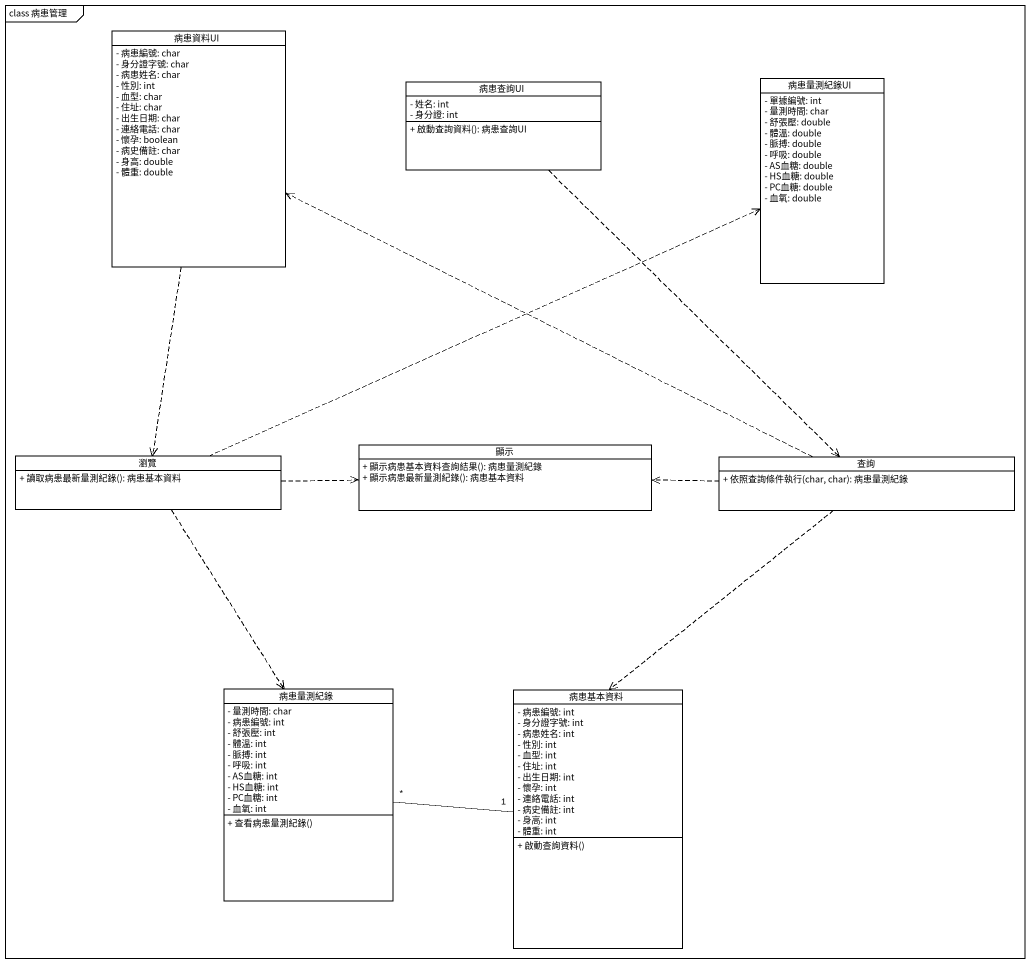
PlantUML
@startuml
mainframe class 病患管理
hide circle
hide empty members
skinparam classAttributeIconSize 0
class 病患資料UI {
  - 病患編號: char
  - 身分證字號: char
  - 病患姓名: char
  - 性別: int
  - 血型: char
  - 住址: char
  - 出生日期: char
  - 連絡電話: char
  - 懷孕: boolean
  - 病史備註: char
  - 身高: double
  - 體重: double
}
class 病患查詢UI {
  - 姓名: int
  - 身分證: int
  + 啟動查詢資料(): 病患查詢UI
}
class 病患量測紀錄UI {
  - 單據編號: int
  - 量測時間: char
  - 舒張壓: double
  - 體溫: double
  - 脈搏: double
  - 呼吸: double
  - AS血糖: double
  - HS血糖: double
  - PC血糖: double
  - 血氧: double
}
class 瀏覽 {
  + 讀取病患最新量測紀錄(): 病患基本資料
}
class 顯示 {
  + 顯示病患基本資料查詢結果(): 病患量測紀錄
  + 顯示病患最新量測紀錄(): 病患基本資料
}
class 查詢 {
  + 依照查詢條件執行(char, char): 病患量測紀錄
}
class 病患量測紀錄 {
  - 量測時間: char
  - 病患編號: int
  - 舒張壓: int
  - 體溫: int
  - 脈搏: int
  - 呼吸: int
  - AS血糖: int
  - HS血糖: int
  - PC血糖: int
  - 血氧: int
  + 查看病患量測紀錄()
}
class 病患基本資料 {
  - 病患編號: int
  - 身分證字號: int
  - 病患姓名: int
  - 性別: int
  - 血型: int
  - 住址: int
  - 出生日期: int
  - 懷孕: int
  - 連絡電話: int
  - 病史備註: int
  - 身高: int
  - 體重: int
  + 啟動查詢資料()
}
病患資料UI ..> 瀏覽
病患資料UI <.right. 查詢
病患查詢UI ..> 查詢
瀏覽 .right.> 病患量測紀錄UI
瀏覽 .right.> 顯示
瀏覽 ..> 病患量測紀錄
查詢 .left.> 顯示
查詢 ..> 病患基本資料
病患基本資料 "1" -left- "*" 病患量測紀錄
@enduml
